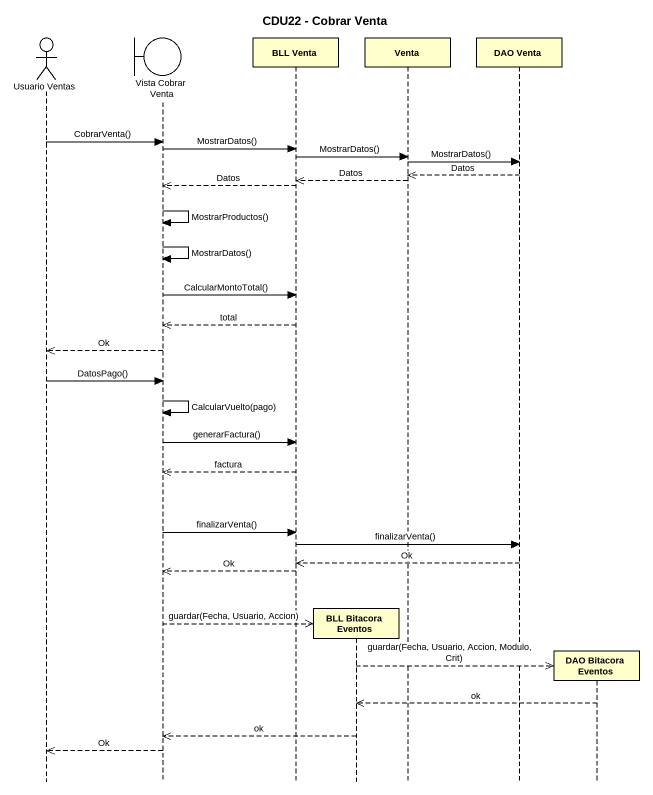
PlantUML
@startuml
title CDU22 - Cobrar Venta
hide footbox
actor "Usuario Ventas" as Usuario_Ventas
boundary "Vista Cobrar Venta" as Vista_Cobrar_Venta
participant "BLL Venta" as BLL_Venta
participant "BLL Bitacora Eventos" as BLL_Bitacora_Eventos
participant Venta
participant "DAO Venta" as DAO_Venta
participant "DAO Bitacora Eventos" as DAO_Bitacora_Eventos

Usuario_Ventas -> Vista_Cobrar_Venta : CobrarVenta()
Vista_Cobrar_Venta -> BLL_Venta : MostrarDatos()
BLL_Venta -> Venta : MostrarDatos()
Venta -> DAO_Venta : MostrarDatos()
DAO_Venta -->> Venta : Datos
Venta -->> BLL_Venta : Datos
BLL_Venta -->> Vista_Cobrar_Venta : Datos
Vista_Cobrar_Venta -> Vista_Cobrar_Venta : MostrarProductos()
Vista_Cobrar_Venta -> Vista_Cobrar_Venta : MostrarDatos()
Vista_Cobrar_Venta -> BLL_Venta : CalcularMontoTotal()
BLL_Venta -->> Vista_Cobrar_Venta : total
Vista_Cobrar_Venta -->> Usuario_Ventas : Ok
Usuario_Ventas -> Vista_Cobrar_Venta : DatosPago()
Vista_Cobrar_Venta -> Vista_Cobrar_Venta : CalcularVuelto(pago)
Vista_Cobrar_Venta -> BLL_Venta : generarFactura()
BLL_Venta -->> Vista_Cobrar_Venta : factura
Vista_Cobrar_Venta -> BLL_Venta : finalizarVenta()
BLL_Venta -> DAO_Venta : finalizarVenta()
DAO_Venta -->> BLL_Venta : Ok
BLL_Venta -->> Vista_Cobrar_Venta : Ok
Vista_Cobrar_Venta -->> BLL_Bitacora_Eventos ** : guardar(Fecha, Usuario, Accion)
BLL_Bitacora_Eventos -->> DAO_Bitacora_Eventos ** : guardar(Fecha, Usuario, Accion, Modulo, Crit)
DAO_Bitacora_Eventos -->> BLL_Bitacora_Eventos : ok
BLL_Bitacora_Eventos -->> Vista_Cobrar_Venta : ok
Vista_Cobrar_Venta -->> Usuario_Ventas : Ok
@enduml
